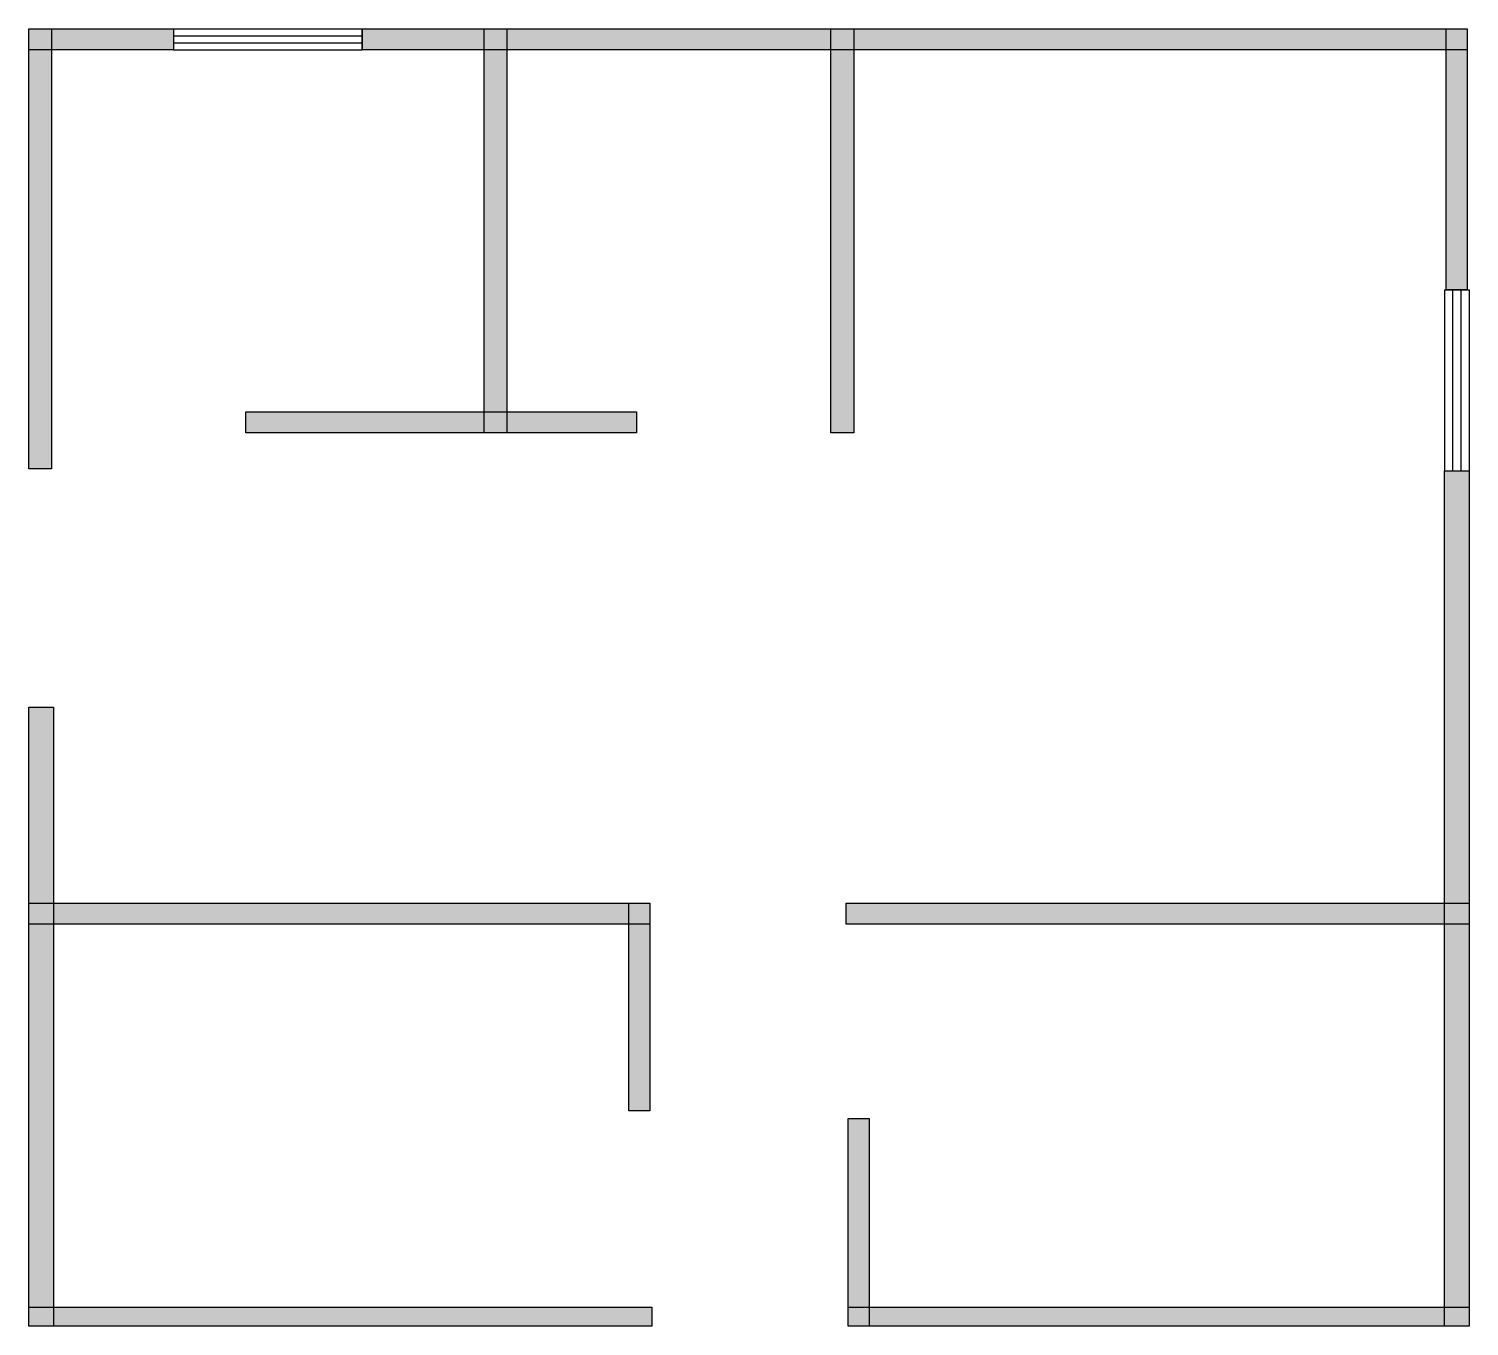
# Model space of a CAD drawing. Header units: centimetres. Extents: x 80 to 1111, y 0 to 929.
import ezdxf

# ---------------------------------------------------------------- set-up
doc = ezdxf.new("R2010")
doc.units = ezdxf.units.CM
doc.layers.add('WALL', color=7, linetype='Continuous')
doc.layers.add('WINDOW', color=5, linetype='Continuous')

msp = doc.modelspace()

# ---------------------------------------------------------------- hatches: boundary and pattern name
at = {"layer": 'WALL'}
h = msp.add_hatch(color=256, dxfattribs=at)
h.dxf.hatch_style = 1
h.paths.add_polyline_path([(80.5, 928.6), (184.1, 928.6), (184.1, 913.6), (80.5, 913.6)])
h = msp.add_hatch(color=256, dxfattribs=at)
h.dxf.hatch_style = 1
h.paths.add_polyline_path([(80.5, 928.6), (96.8, 928.6), (96.8, 613.6), (80.5, 613.6)])
h = msp.add_hatch(color=256, dxfattribs=at)
h.dxf.hatch_style = 1
h.paths.add_polyline_path([(319.1, 928.6), (1110, 928.6), (1110, 913.6), (319.1, 913.6)])
h = msp.add_hatch(color=256, dxfattribs=at)
h.dxf.hatch_style = 1
h.paths.add_polyline_path([(406.4, 928.6), (422.7, 928.6), (422.7, 639.5), (406.4, 639.5)])
h = msp.add_hatch(color=256, dxfattribs=at)
h.dxf.hatch_style = 1
h.paths.add_polyline_path([(654.5, 928.6), (670.9, 928.6), (670.9, 639.5), (654.5, 639.5)])
h = msp.add_hatch(color=256, dxfattribs=at)
h.dxf.hatch_style = 1
h.paths.add_polyline_path([(1095, 928.6), (1110, 928.6), (1110, 741.8), (1095, 741.8)])
h = msp.add_hatch(color=256, dxfattribs=at)
h.dxf.hatch_style = 1
h.paths.add_polyline_path([(235.9, 654.5), (515.5, 654.5), (515.5, 639.5), (235.9, 639.5)])
h = msp.add_hatch(color=256, dxfattribs=at)
h.dxf.hatch_style = 1
h.paths.add_polyline_path([(1093.6, 612.3), (1111.4, 612.3), (1111.4, 0), (1093.6, 0)])
h = msp.add_hatch(color=256, dxfattribs=at)
h.dxf.hatch_style = 1
h.paths.add_polyline_path([(80.5, 443.2), (98.2, 443.2), (98.2, 0), (80.5, 0)])
h = msp.add_hatch(color=256, dxfattribs=at)
h.dxf.hatch_style = 1
h.paths.add_polyline_path([(80.5, 302.7), (525, 302.7), (525, 287.7), (80.5, 287.7)])
h = msp.add_hatch(color=256, dxfattribs=at)
h.dxf.hatch_style = 1
h.paths.add_polyline_path([(510, 302.7), (525, 302.7), (525, 154.1), (510, 154.1)])
h = msp.add_hatch(color=256, dxfattribs=at)
h.dxf.hatch_style = 1
h.paths.add_polyline_path([(665.5, 302.7), (1111.4, 302.7), (1111.4, 287.7), (665.5, 287.7)])
h = msp.add_hatch(color=256, dxfattribs=at)
h.dxf.hatch_style = 1
h.paths.add_polyline_path([(666.8, 148.6), (681.8, 148.6), (681.8, 0), (666.8, 0)])
h = msp.add_hatch(color=256, dxfattribs=at)
h.dxf.hatch_style = 1
h.paths.add_polyline_path([(80.5, 13.6), (526.4, 13.6), (526.4, 0), (80.5, 0)])
h = msp.add_hatch(color=256, dxfattribs=at)
h.dxf.hatch_style = 1
h.paths.add_polyline_path([(666.8, 13.6), (1111.4, 13.6), (1111.4, 0), (666.8, 0)])

# ---------------------------------------------------------------- linework, layer by layer
for points in [[(80.5, 928.6), (184.1, 928.6), (184.1, 913.6), (80.5, 913.6)], [(80.5, 928.6), (96.8, 928.6), (96.8, 613.6), (80.5, 613.6)], [(319.1, 928.6), (1110, 928.6), (1110, 913.6), (319.1, 913.6)], [(406.4, 928.6), (422.7, 928.6), (422.7, 639.5), (406.4, 639.5)], [(654.5, 928.6), (670.9, 928.6), (670.9, 639.5), (654.5, 639.5)], [(1095, 928.6), (1110, 928.6), (1110, 741.8), (1095, 741.8)], [(235.9, 654.5), (515.5, 654.5), (515.5, 639.5), (235.9, 639.5)], [(1093.6, 612.3), (1111.4, 612.3), (1111.4, 0), (1093.6, 0)], [(80.5, 443.2), (98.2, 443.2), (98.2, 0), (80.5, 0)], [(80.5, 302.7), (525, 302.7), (525, 287.7), (80.5, 287.7)], [(510, 302.7), (525, 302.7), (525, 154.1), (510, 154.1)], [(665.5, 302.7), (1111.4, 302.7), (1111.4, 287.7), (665.5, 287.7)], [(666.8, 148.6), (681.8, 148.6), (681.8, 0), (666.8, 0)], [(80.5, 13.6), (526.4, 13.6), (526.4, 0), (80.5, 0)], [(666.8, 13.6), (1111.4, 13.6), (1111.4, 0), (666.8, 0)]]:
    msp.add_lwpolyline(points, close=True, dxfattribs=at)
at = {"layer": 'WINDOW'}
for p, q in [((184.1, 928.6), (319.1, 928.6)), ((184.1, 928.6), (184.1, 913.6)), ((319.1, 928.6), (319.1, 913.6)), ((184.1, 923.6), (319.1, 923.6)), ((184.1, 918.6), (319.1, 918.6)), ((184.1, 913.6), (319.1, 913.6)), ((1093.6, 741.8), (1093.6, 612.3)), ((1093.6, 741.8), (1111.4, 741.8)), ((1099.5, 741.8), (1099.5, 612.3)), ((1105.5, 741.8), (1105.5, 612.3)), ((1111.4, 741.8), (1111.4, 612.3)), ((1093.6, 612.3), (1111.4, 612.3))]:
    msp.add_line(p, q, dxfattribs=at)

doc.saveas('drawing.dxf')
